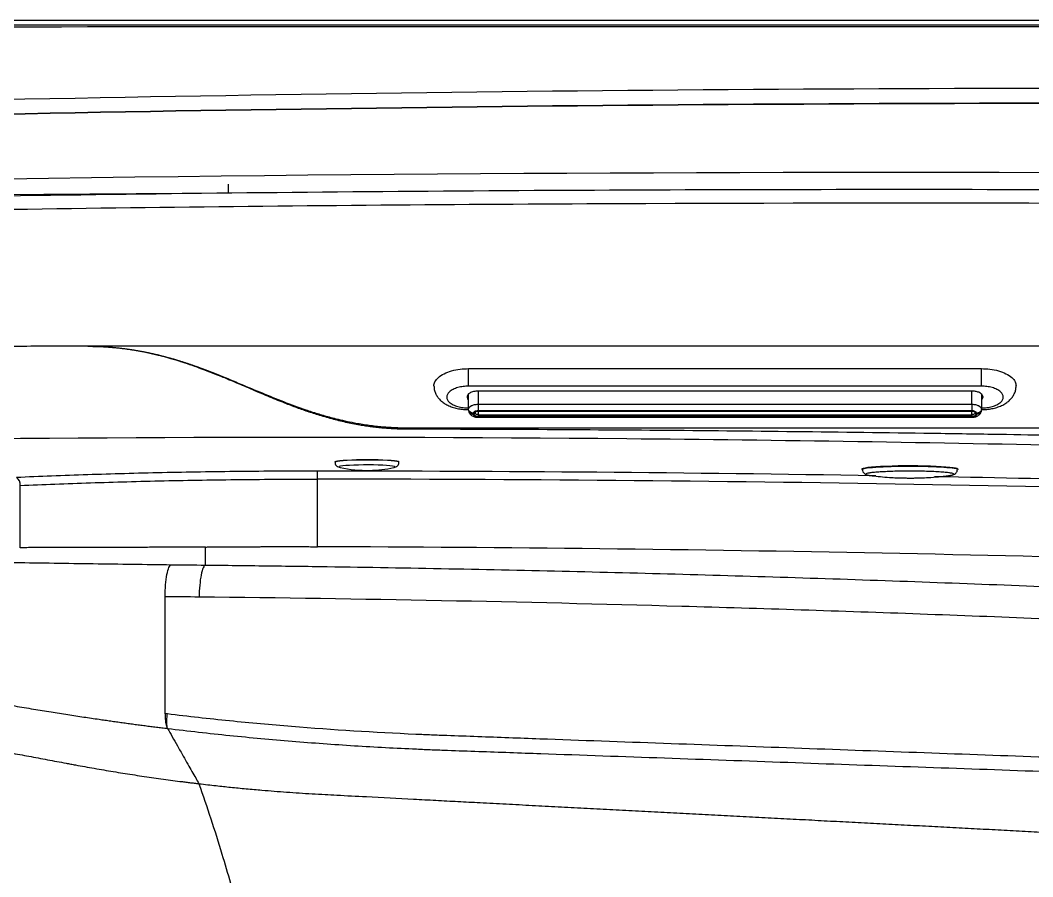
# Model space of a CAD drawing. Extents: x 398 to 508, y 623 to 782.
# Drawn here: x 435.76 to 451.56, y 721.27 to 734.62 of the extents above; entities that cross this region are included whole.
import ezdxf

# ---------------------------------------------------------------- set-up
doc = ezdxf.new("R2010")
doc.units = 0
doc.header["$MEASUREMENT"] = 0
doc.layers.add('GEOMETRY', color=2, linetype='Continuous', lineweight=25)

msp = doc.modelspace()

# ---------------------------------------------------------------- linework, layer by layer
at = {"layer": 'GEOMETRY'}
for p, q in [((400.975, 734.621), (505.179, 734.621)), ((439.011, 731.929), (439.01, 732.064)), ((421.883, 731.802), (439.011, 731.929)), ((456.816, 729.539), (436.816, 729.539)), ((442.757, 729.191), (450.757, 729.191)), ((450.757, 728.917), (442.757, 728.917)), ((450.607, 728.84), (442.907, 728.84)), ((442.907, 728.84), (442.907, 728.635)), ((450.607, 728.635), (450.607, 728.84)), ((442.737, 728.755), (442.737, 728.74)), ((442.737, 728.754), (442.737, 728.741)), ((442.737, 728.741), (442.737, 728.74)), ((442.757, 728.56), (442.757, 728.792)), ((450.757, 728.793), (450.757, 728.56)), ((450.776, 728.755), (450.777, 728.74)), ((450.777, 728.74), (450.777, 728.755)), ((442.757, 728.545), (442.757, 728.56)), ((442.832, 728.496), (442.832, 728.48)), ((442.837, 728.48), (442.837, 728.495)), ((442.857, 728.512), (442.859, 728.517)), ((442.857, 728.497), (442.857, 728.513)), ((442.857, 728.512), (442.857, 728.497)), ((442.907, 728.635), (450.607, 728.635)), ((450.607, 728.533), (442.907, 728.533)), ((442.907, 728.53), (450.606, 728.53)), ((442.907, 728.527), (450.606, 728.527)), ((442.908, 728.527), (442.907, 728.472)), ((450.606, 728.472), (450.605, 728.528)), ((450.654, 728.517), (450.656, 728.512)), ((450.656, 728.513), (450.656, 728.497)), ((450.656, 728.497), (450.656, 728.512)), ((450.676, 728.495), (450.676, 728.48)), ((450.682, 728.48), (450.682, 728.496)), ((450.757, 728.56), (450.757, 728.545)), ((442.906, 728.432), (450.607, 728.432)), ((442.907, 728.472), (450.606, 728.472)), ((450.606, 728.445), (442.907, 728.445)), ((442.907, 728.442), (450.607, 728.442)), ((441.816, 728.268), (451.816, 728.268)), ((441.816, 728.268), (441.816, 728.251)), ((440.673, 727.733), (440.673, 727.731)), ((441.673, 727.731), (441.673, 727.733)), ((440.403, 727.468), (440.403, 727.592)), ((450.389, 727.618), (450.386, 727.617)), ((440.403, 726.414), (440.403, 727.468)), ((435.764, 726.399), (435.764, 727.368)), ((438.653, 726.128), (438.653, 726.409)), ((438.022, 723.811), (438.022, 725.634))]:
    msp.add_line(p, q, dxfattribs=at)
at = {"layer": 'GEOMETRY', "flags": 128}
for points in [[(440.863, 727.76), (440.801, 727.756), (440.75, 727.752), (440.711, 727.746), (440.685, 727.741), (440.673, 727.735), (440.673, 727.733)], [(440.863, 727.758), (440.801, 727.754), (440.75, 727.749), (440.711, 727.744), (440.685, 727.738), (440.673, 727.732), (440.673, 727.731)], [(441.673, 727.733), (441.672, 727.734), (441.663, 727.74), (441.639, 727.746), (441.601, 727.751), (441.552, 727.756), (441.491, 727.76), (441.421, 727.763), (441.345, 727.766), (441.263, 727.767), (441.178, 727.768), (441.094, 727.768), (441.011, 727.766), (440.934, 727.764), (440.863, 727.76)], [(441.673, 727.731), (441.672, 727.732), (441.663, 727.738), (441.639, 727.743), (441.601, 727.749), (441.552, 727.753), (441.491, 727.757), (441.421, 727.761), (441.345, 727.763), (441.263, 727.765), (441.178, 727.765), (441.094, 727.765), (441.011, 727.764), (440.934, 727.761), (440.863, 727.758)], [(440.899, 727.682), (440.842, 727.678), (440.795, 727.674), (440.76, 727.669), (440.739, 727.663), (440.731, 727.658), (440.737, 727.653)], [(440.737, 727.653), (440.738, 727.652), (440.753, 727.648)], [(441.609, 727.653), (441.612, 727.655), (441.613, 727.66), (441.599, 727.666), (441.571, 727.671), (441.531, 727.676), (441.479, 727.68), (441.418, 727.683), (441.348, 727.686), (441.273, 727.688), (441.195, 727.688), (441.116, 727.688), (441.038, 727.687), (440.965, 727.685), (440.899, 727.682)], [(441.593, 727.648), (441.598, 727.649), (441.609, 727.653)], [(449.107, 727.659), (449.04, 727.653), (448.984, 727.647), (448.941, 727.641), (448.91, 727.634), (448.893, 727.627), (448.89, 727.622)], [(450.39, 727.622), (450.389, 727.624), (450.378, 727.631), (450.354, 727.638), (450.316, 727.644), (450.265, 727.651), (450.203, 727.656), (450.13, 727.661), (450.049, 727.666), (449.959, 727.669), (449.864, 727.672), (449.764, 727.673), (449.662, 727.674), (449.56, 727.674), (449.459, 727.673), (449.362, 727.67), (449.27, 727.667), (449.184, 727.663), (449.107, 727.659)]]:
    msp.add_lwpolyline(points, dxfattribs=at)
at = {"layer": 'GEOMETRY'}
for centre, radius, start, end in [((440.287, 183.416), 544.176, 89.07138, 89.98781), ((441.173, 729.604), 2, 257.8788, 271.0576), ((441.173, 729.604), 2, 271.0576, 282.1212), ((435.641, 727.386), 0.125, 351.7453, 58.9232), ((440.287, 183.416), 544.051, 88.02952, 89.98781), ((440.287, 183.416), 544.176, 88.34475, 88.97477)]:
    msp.add_arc(centre, radius, start, end, dxfattribs=at)
for points, knots in [([(505.179, 734.548), (505.145, 734.548), (505.111, 734.548), (505.043, 734.548), (504.942, 734.548), (504.704, 734.548), (504.229, 734.547), (503.279, 734.547), (501.38, 734.547), (499.752, 734.547), (496.495, 734.547), (494.324, 734.547), (487.812, 734.546), (483.47, 734.546), (470.444, 734.545), (461.761, 734.545), (444.393, 734.545), (435.71, 734.545), (422.684, 734.546), (418.342, 734.546), (411.83, 734.547), (409.659, 734.547), (406.402, 734.547), (404.774, 734.547), (402.875, 734.547), (401.925, 734.547), (401.45, 734.548), (401.212, 734.548), (401.111, 734.548), (401.043, 734.548), (401.009, 734.548), (400.975, 734.548)], [0, 0, 0, 0, 0.000977, 0.000977, 0.001953, 0.003906, 0.007812, 0.015625, 0.03125, 0.0625, 0.0625, 0.125, 0.125, 0.25, 0.25, 0.5, 0.5, 0.75, 0.75, 0.875, 0.875, 0.9375, 0.9375, 0.96875, 0.984375, 0.992187, 0.996094, 0.998047, 0.999023, 0.999023, 1, 1, 1, 1]), ([(505.179, 734.548), (505.145, 734.548), (505.111, 734.548), (505.043, 734.548), (504.942, 734.548), (504.704, 734.548), (504.229, 734.547), (503.279, 734.547), (501.38, 734.547), (499.752, 734.547), (496.495, 734.547), (494.324, 734.547), (487.812, 734.546), (483.47, 734.546), (470.444, 734.545), (461.761, 734.545), (444.393, 734.545), (435.71, 734.545), (422.684, 734.546), (418.342, 734.546), (411.83, 734.547), (409.659, 734.547), (406.402, 734.547), (404.774, 734.547), (402.875, 734.547), (401.925, 734.547), (401.45, 734.548), (401.212, 734.548), (401.111, 734.548), (401.043, 734.548), (401.009, 734.548), (400.975, 734.548)], [0, 0, 0, 0, 0.000977, 0.000977, 0.001953, 0.003906, 0.007812, 0.015625, 0.03125, 0.0625, 0.0625, 0.125, 0.125, 0.25, 0.25, 0.5, 0.5, 0.75, 0.75, 0.875, 0.875, 0.9375, 0.9375, 0.96875, 0.984375, 0.992187, 0.996094, 0.998047, 0.999023, 0.999023, 1, 1, 1, 1]), ([(401.029, 734.473), (401.031, 734.473), (401.033, 734.473), (401.037, 734.473), (401.044, 734.473), (401.059, 734.473), (401.088, 734.473), (401.147, 734.473), (401.266, 734.474), (401.503, 734.474), (401.978, 734.475), (402.926, 734.477), (404.824, 734.481), (406.451, 734.484), (409.704, 734.49), (411.872, 734.494), (418.378, 734.504), (422.716, 734.509), (431.39, 734.518), (435.728, 734.521), (444.402, 734.525), (448.74, 734.526), (457.414, 734.526), (461.752, 734.525), (470.426, 734.521), (474.764, 734.518), (483.438, 734.509), (487.776, 734.504), (496.45, 734.49), (500.788, 734.482), (505.125, 734.473)], [0, 0, 0, 0, 0.000061, 0.000061, 0.000122, 0.000244, 0.000488, 0.000977, 0.001953, 0.003906, 0.007812, 0.015625, 0.03125, 0.0625, 0.0625, 0.125, 0.125, 0.25, 0.25, 0.375, 0.375, 0.5, 0.5, 0.625, 0.625, 0.75, 0.75, 0.875, 0.875, 1, 1, 1, 1]), ([(401.029, 734.473), (401.031, 734.473), (401.033, 734.473), (401.037, 734.473), (401.044, 734.473), (401.059, 734.473), (401.088, 734.473), (401.147, 734.473), (401.266, 734.474), (401.503, 734.474), (401.978, 734.475), (402.926, 734.477), (404.824, 734.481), (406.451, 734.484), (409.704, 734.49), (411.872, 734.494), (418.378, 734.504), (422.716, 734.509), (431.39, 734.518), (435.728, 734.521), (444.402, 734.525), (448.74, 734.526), (457.414, 734.526), (461.752, 734.525), (470.426, 734.521), (474.764, 734.518), (483.438, 734.509), (487.776, 734.504), (496.45, 734.49), (500.788, 734.482), (505.125, 734.473)], [0, 0, 0, 0, 0.000061, 0.000061, 0.000122, 0.000244, 0.000488, 0.000977, 0.001953, 0.003906, 0.007812, 0.015625, 0.03125, 0.0625, 0.0625, 0.125, 0.125, 0.25, 0.25, 0.375, 0.375, 0.5, 0.5, 0.625, 0.625, 0.75, 0.75, 0.875, 0.875, 1, 1, 1, 1]), ([(503.21, 732.074), (499.036, 732.325), (494.862, 732.544), (486.511, 732.917), (482.334, 733.072), (473.978, 733.318), (469.799, 733.409), (463.529, 733.5), (461.439, 733.523), (457.258, 733.553), (455.168, 733.56), (448.897, 733.56), (444.716, 733.53), (436.357, 733.409), (432.178, 733.318), (423.822, 733.072), (419.645, 732.917), (413.38, 732.637), (411.292, 732.536), (407.118, 732.317), (405.03, 732.2), (402.944, 732.074)], [0, 0, 0, 0, 0.125, 0.125, 0.25, 0.25, 0.375, 0.375, 0.4375, 0.4375, 0.5, 0.5, 0.625, 0.625, 0.75, 0.75, 0.875, 0.875, 0.9375, 0.9375, 1, 1, 1, 1]), ([(503.21, 732.074), (499.036, 732.325), (494.862, 732.544), (486.511, 732.917), (482.334, 733.072), (473.978, 733.318), (469.799, 733.409), (461.439, 733.53), (457.258, 733.56), (448.897, 733.56), (444.716, 733.53), (436.357, 733.409), (432.178, 733.318), (423.822, 733.072), (419.645, 732.917), (411.292, 732.544), (407.117, 732.325), (402.944, 732.074)], [0, 0, 0, 0, 0.318486, 0.318486, 0.636972, 0.636972, 0.955458, 0.955458, 1.273944, 1.273944, 1.592431, 1.592431, 1.910917, 1.910917, 2.229403, 2.229403, 2.547889, 2.547889, 2.547889, 2.547889]), ([(503.2, 731.903), (499.027, 732.145), (494.853, 732.355), (486.503, 732.713), (482.327, 732.861), (473.973, 733.097), (469.795, 733.184), (463.526, 733.272), (461.437, 733.293), (457.257, 733.322), (455.167, 733.33), (448.898, 733.33), (444.718, 733.301), (436.361, 733.184), (432.183, 733.097), (423.829, 732.861), (419.652, 732.713), (413.389, 732.445), (411.301, 732.347), (407.127, 732.137), (405.04, 732.024), (402.954, 731.903)], [0, 0, 0, 0, 0.125, 0.125, 0.25, 0.25, 0.375, 0.375, 0.4375, 0.4375, 0.5, 0.5, 0.625, 0.625, 0.75, 0.75, 0.875, 0.875, 0.9375, 0.9375, 1, 1, 1, 1]), ([(402.954, 731.903), (411.3, 732.387), (419.651, 732.744), (432.183, 733.097), (436.361, 733.184), (444.718, 733.301), (448.898, 733.33), (457.257, 733.33), (461.437, 733.301), (469.795, 733.184), (473.973, 733.097), (486.504, 732.744), (494.854, 732.387), (503.2, 731.903)], [0.223767, 0.223767, 0.223767, 0.223767, 0.859301, 0.859301, 1.177068, 1.177068, 1.494835, 1.494835, 1.812602, 1.812602, 2.130369, 2.130369, 2.765903, 2.765903, 2.765903, 2.765903]), ([(460.98, 731.928), (455.953, 731.972), (450.926, 731.992), (440.871, 731.957), (435.844, 731.901), (430.818, 731.794)], [0, 0, 0, 0, 0.5, 0.5, 1, 1, 1, 1]), ([(430.822, 731.587), (433.272, 731.64), (435.722, 731.68), (440.622, 731.738), (443.072, 731.757), (450.422, 731.786), (455.323, 731.768), (460.223, 731.728)], [0, 0, 0, 0, 0.25, 0.25, 0.5, 0.5, 1, 1, 1, 1]), ([(436.816, 729.539), (436.645, 729.539), (436.308, 729.538), (435.808, 729.538), (435.228, 729.536), (434.566, 729.534), (433.814, 729.53), (433.063, 729.526), (432.312, 729.52), (431.563, 729.514), (431.065, 729.508), (430.816, 729.506)], [0, 0, 0, 0, 0.085388, 0.168722, 0.25, 0.375204, 0.5, 0.625599, 0.750799, 0.875599, 1, 1, 1, 1]), ([(436.816, 729.539), (436.826, 729.539), (436.846, 729.539), (436.876, 729.538), (436.905, 729.538), (436.934, 729.537), (436.963, 729.536), (436.992, 729.535), (437.02, 729.534), (437.048, 729.533), (437.076, 729.531), (437.104, 729.53), (437.131, 729.528), (437.158, 729.526), (437.185, 729.524), (437.212, 729.521), (437.238, 729.519), (437.264, 729.517), (437.29, 729.514), (437.316, 729.511), (437.341, 729.508), (437.366, 729.505), (437.391, 729.502), (437.416, 729.499), (437.441, 729.495), (437.465, 729.492), (437.489, 729.488), (437.513, 729.485), (437.536, 729.481), (437.559, 729.477), (437.582, 729.473), (437.605, 729.469), (437.628, 729.465), (437.65, 729.461), (437.672, 729.457), (437.694, 729.453), (437.716, 729.448), (437.737, 729.444), (437.758, 729.44), (437.779, 729.435), (437.8, 729.431), (437.82, 729.426), (437.84, 729.422), (437.86, 729.417), (437.879, 729.413), (437.899, 729.408), (437.918, 729.403), (437.937, 729.399), (437.955, 729.394), (437.973, 729.389), (437.992, 729.385), (438.009, 729.38), (438.027, 729.375), (438.044, 729.371), (438.062, 729.366), (438.079, 729.361), (438.095, 729.357), (438.112, 729.352), (438.128, 729.347), (438.144, 729.343), (438.16, 729.338), (438.176, 729.333), (438.191, 729.329), (438.207, 729.324), (438.222, 729.319), (438.237, 729.315), (438.251, 729.31), (438.266, 729.306), (438.28, 729.301), (438.294, 729.297), (438.308, 729.292), (438.322, 729.288), (438.335, 729.284), (438.349, 729.279), (438.362, 729.275), (438.375, 729.271), (438.388, 729.266), (438.4, 729.262), (438.413, 729.258), (438.425, 729.254), (438.437, 729.25), (438.449, 729.245), (438.461, 729.241), (438.472, 729.237), (438.484, 729.233), (438.495, 729.229), (438.506, 729.226), (438.517, 729.222), (438.527, 729.218), (438.538, 729.214), (438.548, 729.21), (438.558, 729.207), (438.568, 729.203), (438.578, 729.2), (438.588, 729.196), (438.597, 729.192), (438.607, 729.189), (438.616, 729.186), (438.625, 729.182), (438.634, 729.179), (438.642, 729.176), (438.651, 729.173), (438.659, 729.169), (438.668, 729.166), (438.676, 729.163), (438.684, 729.16), (438.691, 729.157), (438.699, 729.155), (438.706, 729.152), (438.713, 729.149), (438.721, 729.146), (438.727, 729.144), (438.734, 729.141), (438.741, 729.138), (438.747, 729.136), (438.754, 729.133), (438.76, 729.131), (438.766, 729.129), (438.772, 729.127), (438.777, 729.124), (438.783, 729.122), (438.788, 729.12), (438.793, 729.118), (438.798, 729.116), (438.803, 729.114), (438.808, 729.112), (438.813, 729.11), (438.817, 729.109), (438.821, 729.107), (438.826, 729.105), (438.83, 729.104), (438.833, 729.102), (438.837, 729.101), (438.841, 729.099), (438.844, 729.098), (438.847, 729.097), (438.85, 729.096), (438.853, 729.094), (438.856, 729.093), (438.859, 729.092), (438.861, 729.091), (438.863, 729.09), (438.866, 729.089), (438.868, 729.089), (438.87, 729.088), (438.871, 729.087), (438.873, 729.087), (438.986, 729.041), (439.207, 728.949), (439.536, 728.81), (439.869, 728.674), (440.128, 728.578), (440.307, 728.519), (440.398, 728.49), (440.491, 728.463), (440.586, 728.436), (440.745, 728.394), (440.942, 728.35), (441.178, 728.311), (441.335, 728.292), (441.441, 728.283), (441.494, 728.279), (441.547, 728.275), (441.6, 728.273), (441.654, 728.27), (441.708, 728.269), (441.762, 728.268), (441.798, 728.268), (441.816, 728.268)], [0, 0, 0, 0, 0.005222, 0.010398, 0.01553, 0.020619, 0.025665, 0.03067, 0.035635, 0.04056, 0.045448, 0.050297, 0.05511, 0.059887, 0.064628, 0.069335, 0.074008, 0.078648, 0.083255, 0.08783, 0.092374, 0.096886, 0.101368, 0.105819, 0.110241, 0.114633, 0.118996, 0.12333, 0.127636, 0.131914, 0.136164, 0.140384, 0.144572, 0.148729, 0.152854, 0.156945, 0.161002, 0.165023, 0.169009, 0.172958, 0.176869, 0.180743, 0.184578, 0.188374, 0.192133, 0.195857, 0.199545, 0.203198, 0.206817, 0.2104, 0.213949, 0.217464, 0.220944, 0.22439, 0.227803, 0.231181, 0.234526, 0.237837, 0.241115, 0.244359, 0.24757, 0.250748, 0.253892, 0.257004, 0.260082, 0.263127, 0.266139, 0.269119, 0.272065, 0.274979, 0.277859, 0.280707, 0.283521, 0.286303, 0.289052, 0.291768, 0.294451, 0.297101, 0.299718, 0.302302, 0.304853, 0.307372, 0.309857, 0.31231, 0.314729, 0.317116, 0.319469, 0.32179, 0.324077, 0.326332, 0.328553, 0.330741, 0.332896, 0.335018, 0.337107, 0.339163, 0.341186, 0.343175, 0.345131, 0.347054, 0.348944, 0.350801, 0.352624, 0.354414, 0.356171, 0.357894, 0.359584, 0.361241, 0.362864, 0.364454, 0.366011, 0.367534, 0.369024, 0.370481, 0.371904, 0.373294, 0.37465, 0.375973, 0.377262, 0.378517, 0.37974, 0.380928, 0.382083, 0.383205, 0.384293, 0.385347, 0.386368, 0.387356, 0.388309, 0.38923, 0.390116, 0.39097, 0.391789, 0.392575, 0.393328, 0.394047, 0.394732, 0.395384, 0.396003, 0.396587, 0.397139, 0.397656, 0.39814, 0.398591, 0.399008, 0.399391, 0.399741, 0.400057, 0.475095, 0.550186, 0.625178, 0.70004, 0.718789, 0.737559, 0.75629, 0.775065, 0.794816, 0.850001, 0.887635, 0.92498, 0.934301, 0.943628, 0.952965, 0.962318, 0.971693, 0.981094, 0.990528, 1, 1, 1, 1]), ([(436.816, 729.539), (436.825, 729.539), (436.842, 729.539), (436.868, 729.538), (436.894, 729.538), (436.92, 729.537), (436.945, 729.537), (436.971, 729.536), (436.997, 729.535), (437.023, 729.534), (437.049, 729.533), (437.075, 729.531), (437.101, 729.53), (437.126, 729.528), (437.152, 729.526), (437.178, 729.524), (437.226, 729.52), (437.296, 729.513), (437.388, 729.502), (437.481, 729.489), (437.6, 729.47), (437.747, 729.442), (437.912, 729.404), (438.073, 729.361), (438.224, 729.317), (438.374, 729.268), (438.509, 729.22), (438.652, 729.167), (438.779, 729.118), (438.897, 729.071), (438.985, 729.034), (439.082, 728.994), (439.191, 728.948), (439.368, 728.872), (439.581, 728.781), (439.817, 728.684), (440.026, 728.603), (440.214, 728.535), (440.411, 728.471), (440.616, 728.411), (440.834, 728.357), (441.014, 728.322), (441.15, 728.3), (441.242, 728.287), (441.335, 728.276), (441.413, 728.269), (441.477, 728.263), (441.525, 728.26), (441.573, 728.257), (441.621, 728.255), (441.67, 728.253), (441.719, 728.252), (441.767, 728.251), (441.8, 728.251), (441.816, 728.251)], [0, 0, 0, 0, 0.004141, 0.008283, 0.012427, 0.016574, 0.020724, 0.024878, 0.029036, 0.033199, 0.037367, 0.041542, 0.045723, 0.049911, 0.054106, 0.05831, 0.062522, 0.077654, 0.0931, 0.108878, 0.125004, 0.155264, 0.18747, 0.217352, 0.24998, 0.279078, 0.312507, 0.338543, 0.375009, 0.400458, 0.421231, 0.437485, 0.470498, 0.499982, 0.566254, 0.625028, 0.668905, 0.710472, 0.750012, 0.794062, 0.835471, 0.875001, 0.890955, 0.906641, 0.922128, 0.93749, 0.945371, 0.953212, 0.961024, 0.968817, 0.976601, 0.984387, 0.992183, 1, 1, 1, 1]), ([(442.217, 728.921), (442.217, 728.921), (442.211, 728.943), (442.231, 728.989), (442.28, 729.055), (442.37, 729.114), (442.488, 729.158), (442.62, 729.186), (442.712, 729.189), (442.757, 729.191)], [0, 0, 0, 0, 0.000031, 0.157033, 0.325374, 0.500016, 0.674657, 0.842998, 1, 1, 1, 1]), ([(442.757, 728.917), (442.757, 728.935), (442.757, 728.971), (442.757, 729.051), (442.757, 729.129), (442.757, 729.171), (442.757, 729.191)], [0, 0, 0, 0, 0.270261, 0.562429, 0.789736, 1, 1, 1, 1]), ([(450.757, 729.191), (450.801, 729.189), (450.893, 729.186), (451.025, 729.158), (451.143, 729.114), (451.232, 729.055), (451.287, 728.989), (451.293, 728.943), (451.297, 728.921)], [0, 0, 0, 0, 0.15707, 0.325484, 0.500201, 0.674917, 0.843331, 1, 1, 1, 1]), ([(450.757, 728.917), (450.757, 728.935), (450.757, 728.971), (450.757, 729.051), (450.757, 729.129), (450.757, 729.171), (450.757, 729.191)], [0, 0, 0, 0, 0.270261, 0.562429, 0.789736, 1, 1, 1, 1]), ([(442.217, 728.921), (442.218, 728.901), (442.22, 728.862), (442.238, 728.807), (442.266, 728.756), (442.302, 728.71), (442.348, 728.669), (442.403, 728.633), (442.467, 728.602), (442.54, 728.577), (442.617, 728.561), (442.691, 728.552), (442.737, 728.551), (442.757, 728.551)], [0, 0, 0, 0, 0.083464, 0.165916, 0.24792, 0.331793, 0.419871, 0.514108, 0.614775, 0.719302, 0.823501, 0.926501, 1, 1, 1, 1]), ([(442.757, 728.917), (442.729, 728.916), (442.671, 728.914), (442.587, 728.897), (442.513, 728.869), (442.457, 728.832), (442.424, 728.79), (442.413, 728.747), (442.424, 728.705), (442.457, 728.663), (442.513, 728.626), (442.587, 728.598), (442.671, 728.581), (442.729, 728.579), (442.757, 728.577)], [0, 0, 0, 0, 0.078504, 0.162677, 0.25, 0.337323, 0.421496, 0.5, 0.578504, 0.662677, 0.75, 0.837323, 0.921496, 1, 1, 1, 1]), ([(442.907, 728.84), (442.882, 728.839), (442.832, 728.835), (442.775, 728.812), (442.742, 728.784), (442.738, 728.764), (442.737, 728.755)], [0, 0, 0, 0, 0.2702613, 0.5624294, 0.7897364, 1, 1, 1, 1]), ([(450.777, 728.755), (450.774, 728.767), (450.767, 728.792), (450.721, 728.821), (450.664, 728.837), (450.625, 728.839), (450.607, 728.84)], [0, 0, 0, 0, 0.270261, 0.562429, 0.789736, 1, 1, 1, 1]), ([(450.757, 728.551), (450.771, 728.551), (450.813, 728.552), (450.882, 728.558), (450.96, 728.574), (451.036, 728.598), (451.105, 728.629), (451.164, 728.668), (451.212, 728.711), (451.249, 728.758), (451.276, 728.81), (451.294, 728.865), (451.295, 728.902), (451.296, 728.921)], [0, 0, 0, 0, 0.055638, 0.158175, 0.261992, 0.368222, 0.478084, 0.577176, 0.669924, 0.756926, 0.84011, 0.921164, 1, 1, 1, 1]), ([(450.757, 728.577), (450.784, 728.579), (450.842, 728.581), (450.926, 728.598), (451, 728.626), (451.056, 728.663), (451.089, 728.705), (451.1, 728.747), (451.089, 728.79), (451.056, 728.832), (451, 728.869), (450.926, 728.897), (450.842, 728.914), (450.784, 728.916), (450.757, 728.917)], [0, 0, 0, 0, 0.078504, 0.162677, 0.25, 0.337323, 0.421496, 0.5, 0.578504, 0.662677, 0.75, 0.837323, 0.921496, 1, 1, 1, 1]), ([(442.737, 728.74), (442.737, 728.727), (442.738, 728.713), (442.755, 728.703), (442.757, 728.702)], [0, 0, 0, 0, 0.899317, 1, 1, 1, 1]), ([(450.757, 728.703), (450.761, 728.706), (450.774, 728.717), (450.776, 728.73), (450.777, 728.74)], [0, 0, 0, 0, 0.285813, 1, 1, 1, 1]), ([(442.757, 728.56), (442.759, 728.57), (442.763, 728.59), (442.798, 728.614), (442.848, 728.632), (442.887, 728.634), (442.907, 728.635)], [0, 0, 0, 0, 0.249998, 0.500013, 0.750024, 1, 1, 1, 1]), ([(442.832, 728.496), (442.821, 728.497), (442.799, 728.499), (442.774, 728.517), (442.759, 728.538), (442.757, 728.553), (442.757, 728.56)], [0, 0, 0, 0, 0.2702613, 0.5624294, 0.7897364, 1, 1, 1, 1]), ([(442.757, 728.545), (442.758, 728.536), (442.761, 728.516), (442.781, 728.495), (442.806, 728.482), (442.823, 728.481), (442.832, 728.48)], [0, 0, 0, 0, 0.270261, 0.562429, 0.789736, 1, 1, 1, 1]), ([(442.758, 728.533), (442.761, 728.52), (442.768, 728.492), (442.796, 728.465), (442.826, 728.448), (442.851, 728.439), (442.879, 728.433), (442.897, 728.433), (442.907, 728.432)], [0, 0, 0, 0, 0.23421, 0.483453, 0.61169, 0.740859, 0.870406, 1, 1, 1, 1]), ([(442.907, 728.533), (442.896, 728.532), (442.874, 728.531), (442.849, 728.521), (442.834, 728.508), (442.832, 728.5), (442.832, 728.496)], [0, 0, 0, 0, 0.279591, 0.559216, 0.779611, 1, 1, 1, 1]), ([(442.837, 728.495), (442.838, 728.5), (442.841, 728.511), (442.86, 728.522), (442.883, 728.529), (442.899, 728.53), (442.907, 728.53)], [0, 0, 0, 0, 0.279618, 0.559233, 0.779615, 1, 1, 1, 1]), ([(442.857, 728.512), (442.857, 728.51), (442.856, 728.505), (442.85, 728.499), (442.844, 728.496), (442.839, 728.495), (442.837, 728.495)], [0, 0, 0, 0, 0.270502, 0.562367, 0.789496, 1, 1, 1, 1]), ([(442.857, 728.497), (442.857, 728.495), (442.856, 728.49), (442.85, 728.484), (442.844, 728.481), (442.839, 728.48), (442.837, 728.48)], [0, 0, 0, 0, 0.270498, 0.562368, 0.7895, 1, 1, 1, 1]), ([(442.907, 728.472), (442.9, 728.473), (442.887, 728.473), (442.871, 728.479), (442.859, 728.487), (442.858, 728.494), (442.857, 728.497)], [0, 0, 0, 0, 0.24999, 0.500001, 0.75001, 1, 1, 1, 1]), ([(442.859, 728.517), (442.859, 728.517), (442.861, 728.517), (442.865, 728.52), (442.873, 728.523), (442.882, 728.525), (442.893, 728.527), (442.902, 728.527), (442.907, 728.527)], [0, 0, 0, 0, 0.131237, 0.356747, 0.491878, 0.643527, 0.812664, 1, 1, 1, 1]), ([(442.907, 728.635), (442.907, 728.625), (442.907, 728.605), (442.907, 728.573), (442.907, 728.548), (442.907, 728.538), (442.907, 728.533)], [0, 0, 0, 0, 0.270372, 0.562401, 0.789626, 1, 1, 1, 1]), ([(442.907, 728.53), (442.907, 728.529), (442.907, 728.527), (442.907, 728.528), (442.907, 728.528)], [0, 0, 0, 0, 0.808984, 1, 1, 1, 1]), ([(450.606, 728.53), (450.616, 728.529), (450.637, 728.528), (450.66, 728.519), (450.674, 728.507), (450.675, 728.499), (450.676, 728.495)], [0, 0, 0, 0, 0.279619, 0.559235, 0.779616, 1, 1, 1, 1]), ([(450.606, 728.528), (450.606, 728.528), (450.606, 728.528), (450.606, 728.529), (450.606, 728.53)], [0, 0, 0, 0, 0.350671, 1, 1, 1, 1]), ([(450.606, 728.527), (450.612, 728.527), (450.625, 728.527), (450.64, 728.523), (450.651, 728.519), (450.654, 728.518), (450.655, 728.517)], [0, 0, 0, 0, 0.233948, 0.479822, 0.734764, 1, 1, 1, 1]), ([(450.656, 728.497), (450.655, 728.494), (450.654, 728.487), (450.642, 728.479), (450.626, 728.473), (450.613, 728.473), (450.606, 728.472)], [0, 0, 0, 0, 0.249993, 0.499971, 0.749966, 1, 1, 1, 1]), ([(450.607, 728.635), (450.607, 728.625), (450.607, 728.605), (450.607, 728.573), (450.607, 728.548), (450.607, 728.538), (450.607, 728.533)], [0, 0, 0, 0, 0.270372, 0.562401, 0.789626, 1, 1, 1, 1]), ([(450.607, 728.635), (450.626, 728.634), (450.666, 728.632), (450.715, 728.614), (450.75, 728.59), (450.754, 728.57), (450.757, 728.56)], [0, 0, 0, 0, 0.250034, 0.500031, 0.750011, 1, 1, 1, 1]), ([(450.607, 728.432), (450.619, 728.433), (450.647, 728.434), (450.683, 728.446), (450.712, 728.463), (450.733, 728.481), (450.75, 728.505), (450.753, 728.523), (450.755, 728.533)], [0, 0, 0, 0, 0.17198, 0.389837, 0.520088, 0.665434, 0.825777, 1, 1, 1, 1]), ([(450.682, 728.496), (450.68, 728.501), (450.677, 728.512), (450.657, 728.524), (450.633, 728.532), (450.615, 728.533), (450.607, 728.533)], [0, 0, 0, 0, 0.279607, 0.55922, 0.779595, 1, 1, 1, 1]), ([(450.656, 728.512), (450.657, 728.51), (450.657, 728.505), (450.663, 728.499), (450.669, 728.496), (450.674, 728.495), (450.676, 728.495)], [0, 0, 0, 0, 0.270502, 0.562367, 0.789496, 1, 1, 1, 1]), ([(450.656, 728.497), (450.657, 728.495), (450.657, 728.49), (450.663, 728.484), (450.669, 728.481), (450.674, 728.48), (450.676, 728.48)], [0, 0, 0, 0, 0.270498, 0.562368, 0.7895, 1, 1, 1, 1]), ([(450.757, 728.56), (450.755, 728.551), (450.752, 728.532), (450.732, 728.51), (450.707, 728.498), (450.69, 728.496), (450.682, 728.496)], [0, 0, 0, 0, 0.270261, 0.562429, 0.789736, 1, 1, 1, 1]), ([(450.757, 728.545), (450.755, 728.536), (450.752, 728.516), (450.732, 728.495), (450.707, 728.482), (450.69, 728.481), (450.682, 728.48)], [0, 0, 0, 0, 0.270261, 0.562429, 0.789736, 1, 1, 1, 1]), ([(442.832, 728.48), (442.833, 728.474), (442.836, 728.463), (442.856, 728.451), (442.881, 728.444), (442.898, 728.443), (442.907, 728.442)], [0, 0, 0, 0, 0.279619, 0.559234, 0.779615, 1, 1, 1, 1]), ([(442.907, 728.445), (442.897, 728.446), (442.876, 728.447), (442.853, 728.457), (442.839, 728.468), (442.838, 728.476), (442.837, 728.48)], [0, 0, 0, 0, 0.279599, 0.559224, 0.779618, 1, 1, 1, 1]), ([(442.907, 728.472), (442.907, 728.47), (442.907, 728.464), (442.907, 728.456), (442.907, 728.449), (442.907, 728.447), (442.907, 728.445)], [0, 0, 0, 0, 0.270372, 0.562401, 0.789626, 1, 1, 1, 1]), ([(442.907, 728.433), (442.907, 728.433), (442.907, 728.433), (442.907, 728.439), (442.907, 728.442)], [0, 0, 0, 0, 0.349761, 1, 1, 1, 1]), ([(450.676, 728.48), (450.675, 728.475), (450.672, 728.465), (450.654, 728.453), (450.63, 728.446), (450.614, 728.446), (450.606, 728.445)], [0, 0, 0, 0, 0.279615, 0.559229, 0.779599, 1, 1, 1, 1]), ([(450.606, 728.472), (450.606, 728.47), (450.606, 728.464), (450.606, 728.456), (450.606, 728.449), (450.606, 728.447), (450.606, 728.445)], [0, 0, 0, 0, 0.270372, 0.562401, 0.789626, 1, 1, 1, 1]), ([(450.607, 728.442), (450.618, 728.443), (450.64, 728.444), (450.664, 728.455), (450.679, 728.467), (450.681, 728.476), (450.682, 728.48)], [0, 0, 0, 0, 0.279591, 0.559216, 0.779611, 1, 1, 1, 1]), ([(450.607, 728.433), (450.607, 728.433), (450.607, 728.433), (450.607, 728.439), (450.607, 728.442)], [0, 0, 0, 0, 0.349703, 1, 1, 1, 1]), ([(441.816, 728.251), (442.361, 728.25), (443.617, 728.246), (445.585, 728.234), (447.721, 728.214), (449.501, 728.191), (450.866, 728.171), (451.519, 728.16), (451.816, 728.154)], [0.3272005, 0.3272005, 0.3272005, 0.3272005, 0.375, 0.4375, 0.5, 0.5625, 0.59375, 0.6198438, 0.6198438, 0.6198438, 0.6198438]), ([(459.631, 727.774), (457.231, 727.859), (454.83, 727.929), (451.229, 728.009), (450.028, 728.032), (447.626, 728.069), (446.426, 728.084), (440.422, 728.139), (435.619, 728.119), (430.816, 728.035)], [0, 0, 0, 0, 0.25, 0.25, 0.375, 0.375, 0.5, 0.5, 1, 1, 1, 1]), ([(440.674, 727.73), (440.674, 727.721), (440.675, 727.703), (440.688, 727.682), (440.704, 727.668), (440.716, 727.66), (440.722, 727.658), (440.724, 727.657)], [0, 0, 0, 0, 0.235786, 0.465916, 0.675488, 0.889984, 1, 1, 1, 1]), ([(441.622, 727.657), (441.623, 727.658), (441.629, 727.66), (441.641, 727.667), (441.659, 727.684), (441.671, 727.707), (441.671, 727.723), (441.671, 727.73)], [0, 0, 0, 0, 0.064813, 0.316634, 0.555124, 0.809926, 1, 1, 1, 1]), ([(440.403, 727.592), (439.994, 727.593), (439.588, 727.59), (438.777, 727.582), (438.376, 727.575), (437.781, 727.563), (437.585, 727.558), (437.197, 727.547), (437.006, 727.542), (436.437, 727.523), (436.067, 727.509), (435.705, 727.492)], [0, 0, 0, 0, 0.25, 0.25, 0.5, 0.5, 0.625, 0.625, 0.75, 0.75, 1, 1, 1, 1]), ([(448.892, 727.619), (448.902, 727.625), (448.924, 727.639), (449.095, 727.656), (449.342, 727.668), (449.637, 727.672), (449.931, 727.668), (450.184, 727.656), (450.341, 727.639), (450.408, 727.625), (450.389, 727.618), (450.389, 727.618)], [0, 0, 0, 0, 0.120882, 0.246299, 0.371715, 0.497132, 0.622549, 0.747966, 0.873382, 0.998799, 1, 1, 1, 1]), ([(448.899, 727.62), (448.901, 727.606), (448.905, 727.581), (448.934, 727.55), (448.96, 727.54), (448.982, 727.532), (449.002, 727.529), (449.003, 727.529)], [0, 0, 0, 0, 0.181958, 0.34538, 0.634241, 0.971257, 1, 1, 1, 1]), ([(450.182, 727.515), (450.193, 727.516), (450.232, 727.519), (450.279, 727.526), (450.318, 727.535), (450.329, 727.544), (450.317, 727.554), (450.278, 727.563), (450.213, 727.571), (450.125, 727.578), (450.02, 727.585), (449.901, 727.589), (449.772, 727.592), (449.637, 727.592), (449.501, 727.592), (449.372, 727.589), (449.255, 727.584), (449.151, 727.578), (449.063, 727.571), (448.999, 727.563), (448.962, 727.554), (448.95, 727.544), (448.963, 727.535), (448.996, 727.527), (449.034, 727.522), (449.05, 727.52)], [0, 0, 0, 0, 0.016522, 0.060951, 0.10548, 0.152001, 0.198063, 0.242457, 0.286979, 0.333436, 0.379871, 0.424388, 0.468796, 0.514891, 0.561267, 0.605706, 0.650096, 0.696395, 0.742614, 0.787055, 0.831591, 0.878104, 0.924217, 0.968636, 1, 1, 1, 1]), ([(450.229, 727.52), (450.253, 727.523), (450.295, 727.529), (450.333, 727.543), (450.358, 727.558), (450.377, 727.587), (450.38, 727.607), (450.381, 727.617)], [0, 0, 0, 0, 0.342379, 0.603293, 0.797952, 0.896767, 1, 1, 1, 1]), ([(435.764, 727.368), (436.121, 727.384), (436.487, 727.398), (437.048, 727.417), (437.238, 727.423), (437.62, 727.433), (437.814, 727.438), (438.401, 727.451), (438.797, 727.457), (439.598, 727.466), (440, 727.468), (440.403, 727.468)], [0, 0, 0, 0, 0.25, 0.25, 0.375, 0.375, 0.5, 0.5, 0.75, 0.75, 1, 1, 1, 1]), ([(449.05, 727.521), (449.093, 727.515), (449.184, 727.505), (449.312, 727.495), (449.424, 727.489), (449.51, 727.487), (449.58, 727.485), (449.648, 727.485), (449.724, 727.485), (449.818, 727.488), (449.94, 727.493), (450.081, 727.503), (450.181, 727.515), (450.23, 727.52)], [0, 0, 0, 0, 0.1098946, 0.2314416, 0.3260122, 0.3937784, 0.4499384, 0.5043672, 0.5673945, 0.6413422, 0.7442713, 0.8761224, 1, 1, 1, 1]), ([(438.653, 726.409), (438.634, 726.409), (438.596, 726.409), (438.539, 726.408), (438.482, 726.408), (438.425, 726.408), (438.369, 726.407), (438.312, 726.407), (438.255, 726.406), (438.199, 726.406), (438.143, 726.406), (438.086, 726.406), (438.03, 726.405), (437.974, 726.405), (437.918, 726.405), (437.862, 726.405), (437.806, 726.405), (437.75, 726.404), (437.695, 726.404), (437.639, 726.404), (437.584, 726.404), (437.528, 726.404), (437.473, 726.404), (437.418, 726.404), (437.363, 726.404), (437.308, 726.404), (437.253, 726.403), (437.198, 726.403), (437.143, 726.403), (437.089, 726.403), (437.034, 726.403), (436.98, 726.403), (436.926, 726.403), (436.872, 726.403), (436.818, 726.403), (436.764, 726.403), (436.71, 726.403), (436.656, 726.403), (436.603, 726.402), (436.549, 726.402), (436.496, 726.402), (436.443, 726.402), (436.39, 726.402), (436.337, 726.402), (436.284, 726.402), (436.232, 726.401), (436.179, 726.401), (436.127, 726.401), (436.075, 726.401), (436.023, 726.4), (435.971, 726.4), (435.919, 726.4), (435.867, 726.399), (435.816, 726.399), (435.781, 726.399), (435.764, 726.399)], [0, 0, 0, 0, 0.018903, 0.037802, 0.056697, 0.075588, 0.094476, 0.11336, 0.132241, 0.151119, 0.169994, 0.188867, 0.207736, 0.226603, 0.245468, 0.264331, 0.283192, 0.302051, 0.320908, 0.339764, 0.358619, 0.377472, 0.396324, 0.415176, 0.434026, 0.452877, 0.471726, 0.490576, 0.509426, 0.528275, 0.547125, 0.565975, 0.584826, 0.603677, 0.62253, 0.641383, 0.660237, 0.679093, 0.697951, 0.71681, 0.73567, 0.754533, 0.773398, 0.792265, 0.811135, 0.830007, 0.848882, 0.86776, 0.886641, 0.905525, 0.924412, 0.943304, 0.962198, 0.981097, 1, 1, 1, 1]), ([(438.653, 726.409), (438.673, 726.41), (438.715, 726.41), (438.777, 726.41), (438.839, 726.411), (438.901, 726.411), (438.963, 726.412), (439.025, 726.412), (439.087, 726.413), (439.149, 726.413), (439.212, 726.413), (439.274, 726.414), (439.337, 726.414), (439.399, 726.414), (439.462, 726.414), (439.524, 726.415), (439.587, 726.415), (439.65, 726.415), (439.712, 726.415), (439.775, 726.415), (439.837, 726.415), (439.9, 726.415), (439.978, 726.415), (440.073, 726.415), (440.183, 726.415), (440.293, 726.415), (440.366, 726.414), (440.403, 726.414)], [0, 0, 0, 0, 0.035686, 0.071375, 0.107067, 0.142764, 0.178468, 0.214179, 0.249899, 0.285629, 0.321365, 0.357104, 0.392841, 0.428572, 0.464293, 0.5, 0.535691, 0.571369, 0.60704, 0.642707, 0.678378, 0.714057, 0.749749, 0.81225, 0.874799, 0.937385, 1, 1, 1, 1]), ([(429.867, 726.245), (429.881, 726.245), (430.073, 726.245), (430.447, 726.243), (430.996, 726.239), (431.559, 726.233), (432.138, 726.225), (432.736, 726.217), (433.329, 726.208), (433.915, 726.198), (434.49, 726.189), (435.08, 726.179), (435.682, 726.169), (436.291, 726.159), (436.904, 726.15), (437.516, 726.142), (437.918, 726.136), (438.119, 726.134)], [0, 0, 0, 0, 0.0059043, 0.0823868, 0.1588681, 0.2353452, 0.3118221, 0.3882953, 0.4647646, 0.5316752, 0.5985828, 0.6654877, 0.7323903, 0.7992917, 0.866193, 0.9330955, 1, 1, 1, 1]), ([(438.022, 725.634), (438.022, 725.698), (438.026, 725.761), (438.036, 725.879), (438.043, 725.933), (438.061, 726.025), (438.072, 726.062), (438.094, 726.115), (438.107, 726.131), (438.119, 726.134)], [0, 0, 0, 0, 0.25, 0.25, 0.5, 0.5, 0.75, 0.75, 1, 1, 1, 1]), ([(438.653, 726.128), (438.64, 726.125), (438.628, 726.11), (438.605, 726.057), (438.594, 726.019), (438.576, 725.927), (438.569, 725.873), (438.558, 725.756), (438.555, 725.692), (438.555, 725.629)], [0, 0, 0, 0, 0.25, 0.25, 0.5, 0.5, 0.75, 0.75, 1, 1, 1, 1]), ([(438.653, 726.128), (438.97, 726.125), (439.287, 726.121), (439.92, 726.113), (440.237, 726.109), (441.185, 726.094), (441.816, 726.084), (443.707, 726.047), (444.962, 726.017), (447.465, 725.948), (448.71, 725.907), (451.19, 725.817), (452.425, 725.767), (453.653, 725.711)], [0, 0, 0, 0, 0.0625, 0.0625, 0.125, 0.125, 0.25, 0.25, 0.5, 0.5, 0.75, 0.75, 1, 1, 1, 1]), ([(453.488, 725.212), (452.265, 725.267), (451.036, 725.318), (448.567, 725.408), (447.327, 725.448), (443.591, 725.553), (441.082, 725.602), (438.555, 725.629)], [0, 0, 0, 0, 0.25, 0.25, 0.5, 0.5, 1, 1, 1, 1]), ([(420.535, 725.138), (420.557, 725.14), (420.599, 725.144), (420.662, 725.15), (420.725, 725.155), (420.788, 725.161), (420.851, 725.166), (420.913, 725.171), (420.976, 725.177), (421.039, 725.182), (421.101, 725.187), (421.163, 725.192), (421.225, 725.197), (421.287, 725.201), (421.349, 725.206), (421.41, 725.211), (421.472, 725.215), (421.533, 725.22), (421.595, 725.224), (421.656, 725.228), (421.717, 725.233), (421.778, 725.237), (421.839, 725.241), (421.9, 725.245), (421.96, 725.248), (422.101, 725.257), (422.331, 725.271), (422.662, 725.288), (423.024, 725.303), (423.386, 725.316), (423.736, 725.325), (424.058, 725.331), (424.38, 725.334), (424.728, 725.334), (425.11, 725.331), (425.516, 725.324), (425.944, 725.311), (426.465, 725.289), (427.047, 725.256), (427.632, 725.211), (428.167, 725.162), (428.677, 725.108), (429.18, 725.048), (429.686, 724.982), (430.181, 724.91), (430.679, 724.832), (431.32, 724.727), (432.106, 724.588), (432.892, 724.441), (433.529, 724.321), (433.922, 724.248), (434.25, 724.187), (434.49, 724.142), (434.738, 724.097), (435.021, 724.046), (435.333, 723.991), (435.664, 723.934), (435.963, 723.884), (436.239, 723.839), (436.501, 723.798), (436.751, 723.76), (436.944, 723.731), (437.085, 723.711), (437.176, 723.698), (437.266, 723.685), (437.356, 723.672), (437.446, 723.66), (437.535, 723.648), (437.624, 723.636), (437.712, 723.625), (437.8, 723.613), (437.887, 723.602), (437.974, 723.591), (438.032, 723.584), (438.061, 723.581)], [0, 0, 0, 0, 0.003402, 0.00679, 0.010166, 0.013529, 0.01688, 0.020217, 0.023543, 0.026855, 0.030156, 0.033444, 0.036721, 0.039986, 0.043239, 0.046482, 0.049714, 0.052936, 0.056147, 0.059349, 0.062541, 0.065724, 0.068898, 0.072063, 0.07522, 0.078368, 0.093937, 0.111048, 0.129687, 0.149862, 0.1669, 0.183842, 0.199684, 0.217022, 0.238425, 0.260034, 0.281893, 0.30797, 0.345877, 0.380453, 0.409736, 0.441474, 0.47367, 0.503739, 0.537467, 0.569172, 0.600654, 0.662634, 0.722826, 0.750844, 0.780823, 0.793871, 0.808962, 0.822769, 0.836571, 0.856901, 0.874904, 0.890603, 0.905065, 0.918829, 0.931907, 0.944302, 0.949045, 0.953767, 0.958469, 0.963151, 0.967814, 0.97246, 0.977089, 0.981701, 0.986298, 0.99088, 0.995447, 1, 1, 1, 1]), ([(438.022, 723.811), (438.022, 723.811), (438.022, 723.811), (438.022, 723.81), (438.022, 723.809), (438.022, 723.806), (438.022, 723.801), (438.022, 723.788), (438.022, 723.773), (438.023, 723.76), (438.024, 723.753), (438.025, 723.735), (438.026, 723.717), (438.028, 723.7), (438.029, 723.694), (438.031, 723.682), (438.033, 723.668), (438.036, 723.656), (438.037, 723.65), (438.037, 723.649), (438.038, 723.647), (438.039, 723.641), (438.042, 723.631), (438.045, 723.62), (438.047, 723.613), (438.048, 723.61), (438.049, 723.607), (438.053, 723.596), (438.057, 723.587), (438.061, 723.581)], [0.8993897, 0.8993897, 0.8993897, 0.8993897, 0.8995361, 0.8999023, 0.9003906, 0.9008789, 0.9023438, 0.90625, 0.9140625, 0.9179688, 0.9199219, 0.921875, 0.9375, 0.9394531, 0.9414062, 0.9453125, 0.953125, 0.9589844, 0.9604492, 0.9609375, 0.9614258, 0.9628906, 0.96875, 0.9765625, 0.9794922, 0.9804688, 0.9814453, 0.984375, 1, 1, 1, 1]), ([(438.061, 723.581), (438.058, 723.591), (438.055, 723.603), (438.052, 723.634), (438.051, 723.652), (438.051, 723.692), (438.051, 723.714), (438.054, 723.76), (438.056, 723.783), (438.059, 723.807)], [0, 0, 0, 0, 0.25, 0.25, 0.5, 0.5, 0.75, 0.75, 1, 1, 1, 1]), ([(453.419, 723.071), (452.79, 723.094), (452.159, 723.117), (450.893, 723.162), (450.259, 723.185), (448.353, 723.254), (447.077, 723.3), (445.154, 723.37), (444.511, 723.393), (443.546, 723.428), (443.063, 723.446), (442.579, 723.464), (442.338, 723.472), (442.257, 723.475), (442.096, 723.482), (442.015, 723.485), (441.289, 723.518), (440.643, 723.558), (439.674, 723.636), (439.351, 723.666), (438.705, 723.731), (438.382, 723.767), (438.059, 723.807)], [0, 0, 0, 0, 0.125, 0.125, 0.25, 0.25, 0.5, 0.5, 0.625, 0.625, 0.6875, 0.71875, 0.71875, 0.734375, 0.734375, 0.75, 0.75, 0.875, 0.875, 0.9375, 0.9375, 1, 1, 1, 1]), ([(434.035, 723.495), (434.115, 723.48), (434.278, 723.45), (434.531, 723.403), (434.792, 723.354), (435.06, 723.304), (435.335, 723.253), (435.615, 723.201), (435.899, 723.148), (436.139, 723.103), (436.332, 723.066), (436.454, 723.044), (436.539, 723.028), (436.575, 723.021), (436.587, 723.019)], [0, 0, 0, 0, 0.0625, 0.125, 0.1875, 0.25, 0.3125, 0.375, 0.4375, 0.5, 0.53125, 0.5625, 0.578125, 0.5856345, 0.5856345, 0.5856345, 0.5856345]), ([(438.061, 723.581), (438.085, 723.538), (438.137, 723.447), (438.218, 723.304), (438.3, 723.161), (438.375, 723.028), (438.44, 722.914), (438.498, 722.813), (438.534, 722.749), (438.551, 722.72)], [0, 0, 0, 0, 0.149574, 0.316242, 0.5, 0.646734, 0.778978, 0.896735, 1, 1, 1, 1]), ([(438.061, 723.581), (438.223, 723.561), (438.384, 723.542), (438.708, 723.506), (438.87, 723.488), (439.356, 723.439), (439.68, 723.409), (440.328, 723.356), (440.651, 723.333), (441.299, 723.292), (441.622, 723.275), (442.026, 723.257), (442.107, 723.253), (442.269, 723.247), (442.35, 723.244), (442.592, 723.235), (443.077, 723.218), (443.561, 723.201), (444.528, 723.167), (445.172, 723.144), (447.098, 723.076), (448.377, 723.03), (450.287, 722.963), (450.923, 722.941), (452.19, 722.896), (452.823, 722.874), (453.453, 722.851)], [0, 0, 0, 0, 0.03125, 0.03125, 0.0625, 0.0625, 0.125, 0.125, 0.1875, 0.1875, 0.25, 0.25, 0.265625, 0.265625, 0.28125, 0.28125, 0.3125, 0.375, 0.375, 0.5, 0.5, 0.75, 0.75, 0.875, 0.875, 1, 1, 1, 1]), ([(436.587, 723.019), (436.599, 723.017), (436.661, 723.006), (436.821, 722.977), (437.067, 722.933), (437.364, 722.884), (437.662, 722.838), (437.91, 722.802), (438.108, 722.775), (438.231, 722.759), (438.33, 722.747), (438.403, 722.737), (438.465, 722.73), (438.508, 722.725), (438.532, 722.722), (438.544, 722.72), (438.551, 722.72)], [0.5856345, 0.5856345, 0.5856345, 0.5856345, 0.59375, 0.625, 0.6875, 0.75, 0.8125, 0.875, 0.90625, 0.9375, 0.953125, 0.96875, 0.984375, 0.9921875, 0.9960938, 1, 1, 1, 1]), ([(438.551, 722.72), (438.678, 722.357), (438.896, 721.69), (439.088, 721.015), (439.169, 720.708)], [0, 0, 0, 0, 0.0625, 0.1140655, 0.1140655, 0.1140655, 0.1140655]), ([(438.551, 722.72), (438.597, 722.714), (438.686, 722.704), (438.814, 722.69), (438.932, 722.677), (439.089, 722.66), (439.288, 722.641), (439.516, 722.621), (439.726, 722.603), (439.92, 722.589), (440.116, 722.575), (440.316, 722.563), (440.451, 722.555), (440.518, 722.551)], [0, 0, 0, 0, 0.0708517, 0.1361346, 0.1958495, 0.2499971, 0.3756028, 0.4999924, 0.5969609, 0.6954419, 0.7954396, 0.8969577, 1, 1, 1, 1]), ([(440.518, 722.551), (440.579, 722.548), (440.794, 722.537), (441.255, 722.513), (441.77, 722.486), (442.246, 722.461), (442.591, 722.443), (442.82, 722.431), (442.935, 722.425)], [0, 0, 0, 0, 0.075558, 0.266034, 0.571427, 0.714778, 0.857636, 1, 1, 1, 1]), ([(442.935, 722.425), (443.003, 722.421), (443.139, 722.414), (443.342, 722.403), (443.546, 722.393), (443.749, 722.382), (443.951, 722.372), (444.153, 722.361), (444.355, 722.35), (444.556, 722.34), (444.757, 722.329), (444.958, 722.319), (445.158, 722.308), (445.358, 722.298), (445.557, 722.287), (445.756, 722.277), (445.954, 722.267), (446.152, 722.256), (446.35, 722.246), (446.547, 722.235), (446.744, 722.225), (446.94, 722.215), (447.136, 722.205), (447.332, 722.194), (447.527, 722.184), (447.722, 722.174), (447.916, 722.164), (448.11, 722.154), (448.304, 722.143), (448.497, 722.133), (448.69, 722.123), (448.882, 722.113), (449.074, 722.103), (449.266, 722.093), (449.457, 722.083), (449.648, 722.073), (449.838, 722.063), (450.028, 722.053), (450.217, 722.043), (450.407, 722.033), (450.595, 722.023), (450.784, 722.013), (450.971, 722.004), (451.159, 721.994), (451.346, 721.984), (451.533, 721.974), (451.719, 721.964), (451.905, 721.955), (452.09, 721.945), (452.275, 721.935), (452.46, 721.926), (452.644, 721.916), (452.828, 721.906), (453.011, 721.897), (453.194, 721.887), (453.377, 721.878), (453.559, 721.868), (453.741, 721.858), (453.922, 721.849), (454.103, 721.84), (454.284, 721.83), (454.464, 721.821), (454.643, 721.811), (454.823, 721.802), (455.002, 721.792), (455.18, 721.783), (455.358, 721.774), (455.536, 721.764), (455.713, 721.755), (455.89, 721.746), (456.067, 721.737), (456.243, 721.727), (456.418, 721.718), (456.594, 721.709), (456.769, 721.7), (456.943, 721.691), (457.059, 721.685), (457.117, 721.682)], [0, 0, 0, 0, 0.014178, 0.028334, 0.042466, 0.056576, 0.070663, 0.084727, 0.098768, 0.112787, 0.126782, 0.140755, 0.154705, 0.168632, 0.182536, 0.196418, 0.210276, 0.224112, 0.237925, 0.251715, 0.265482, 0.279226, 0.292948, 0.306647, 0.320322, 0.333975, 0.347606, 0.361213, 0.374798, 0.388359, 0.401898, 0.415414, 0.428907, 0.442378, 0.455825, 0.46925, 0.482652, 0.496031, 0.509387, 0.52272, 0.536031, 0.549318, 0.562583, 0.575825, 0.589044, 0.602241, 0.615414, 0.628565, 0.641693, 0.654797, 0.66788, 0.680939, 0.693975, 0.706989, 0.71998, 0.732948, 0.745893, 0.758815, 0.771715, 0.784591, 0.797445, 0.810276, 0.823084, 0.835869, 0.848632, 0.861371, 0.874088, 0.886782, 0.899453, 0.912102, 0.924727, 0.93733, 0.949909, 0.962466, 0.975, 0.987512, 1, 1, 1, 1])]:
    msp.add_open_spline(points, degree=3, knots=knots, dxfattribs=at)
for points in [[(473.956, 732.038), (459.573, 732.25), (445.187, 732.367), (430.813, 732.06)], [(473.956, 732.038), (459.573, 732.25), (445.187, 732.367), (430.813, 732.06)], [(458.01, 726.068), (452.143, 726.279), (446.273, 726.394), (440.403, 726.414)], [(438.119, 726.134), (438.296, 726.132), (438.474, 726.13), (438.652, 726.128)], [(438.555, 725.629), (438.377, 725.631), (438.2, 725.632), (438.022, 725.634)], [(438.059, 723.807), (438.046, 723.808), (438.034, 723.81), (438.022, 723.811)]]:
    msp.add_open_spline(points, degree=3, dxfattribs=at)

doc.saveas('drawing.dxf')
